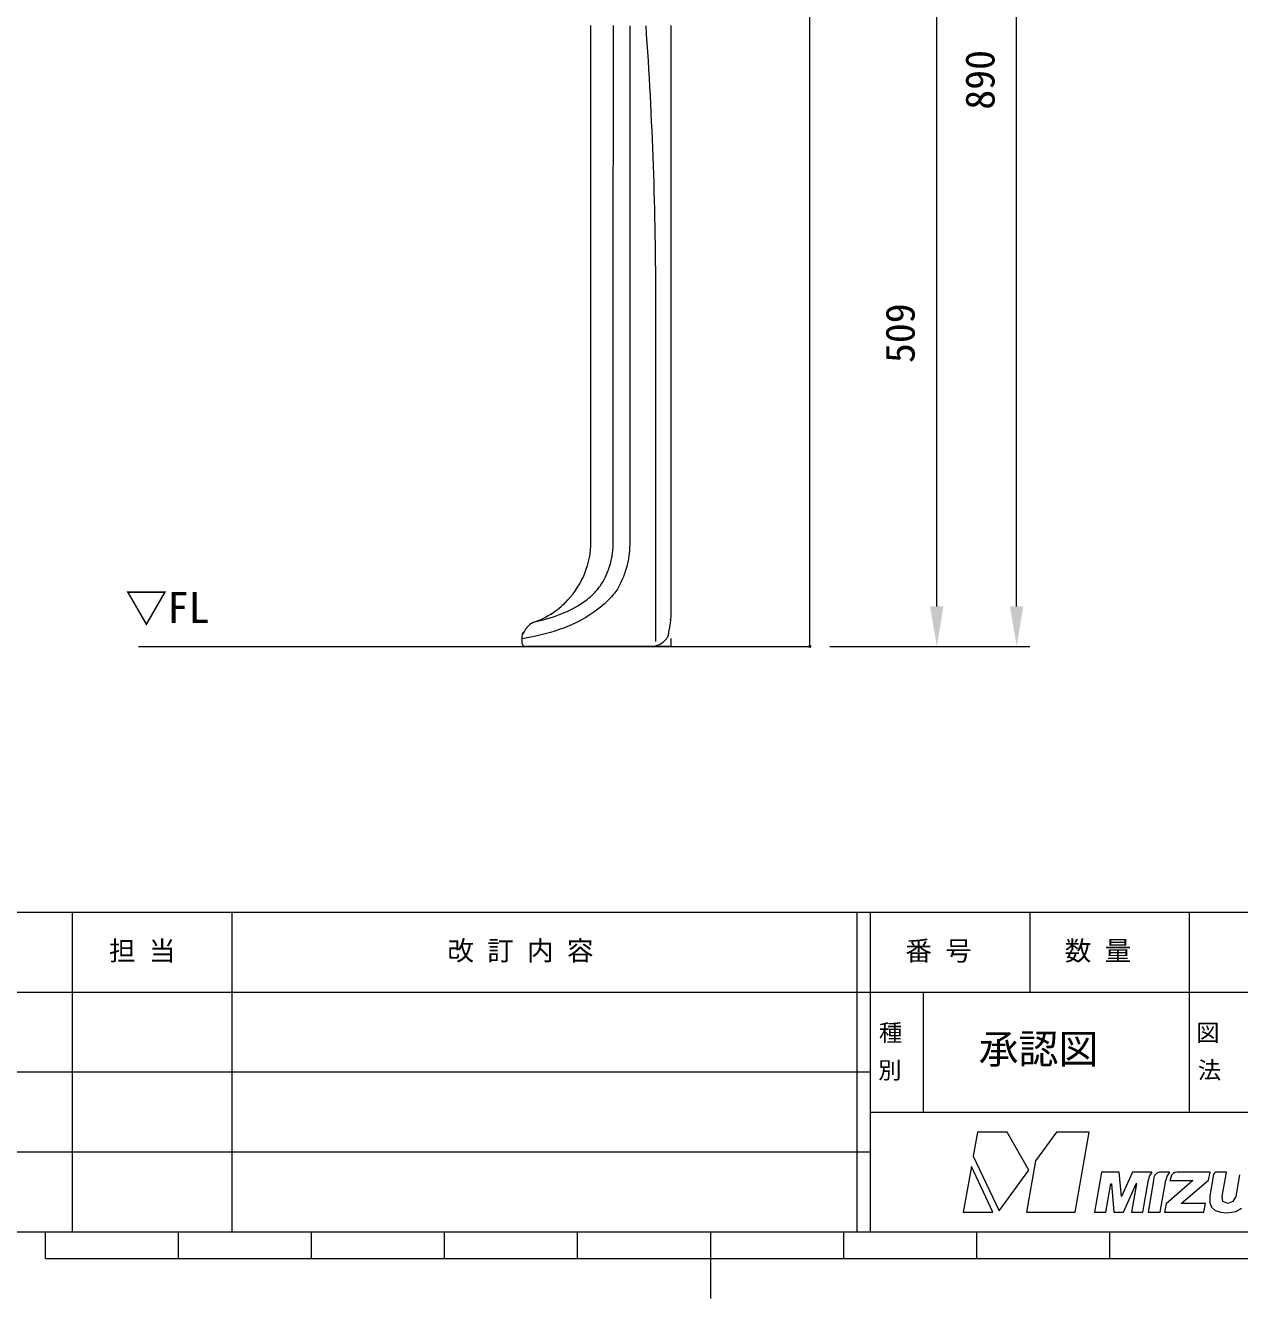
# Model space of a CAD drawing. Units: millimetres, scale not verified. Extents: x -203 to 203, y -143 to 143.
# Drawn here: x -51.5 to 39.8, y -143 to -47.3 of the extents above; entities that cross this region are included whole.
import ezdxf
from ezdxf.enums import TextEntityAlignment as Align

# ---------------------------------------------------------------- set-up
doc = ezdxf.new("R2010")
doc.units = ezdxf.units.MM
doc.header["$LTSCALE"] = 0.25
doc.header["$PDMODE"] = 32
doc.header["$PDSIZE"] = 0.125
for name, color, linetype, lineweight in [('0-1_DIMENSION_LINES$02_DIMENSI', 7, 'Continuous', 18), ('0-3_図面_FORMAT$03_TEXT', 7, 'Continuous', 18), ('0-4_図面_FORMAT$01_WAKU$OUT_LINE', 6, 'Continuous', 18), ('0-5_図面_FORMAT$01_WAKU$SUB_LINE', 7, 'Continuous', 18), ('0-6_図面_FORMAT$02_LOGO$01_MZ_LO', 7, 'Continuous', 18), ('0-8_DIMENSION_LINES$03_LINES', 7, 'Continuous', 18), ('0-9_DIMENSION_LINES$04_SUB_LIN', 4, 'Continuous', 18)]:
    doc.layers.add(name, color=color, linetype=linetype, lineweight=lineweight)
doc.layers.add('0-2_DEFPOINTS', color=7, linetype='Continuous')
doc.styles.add('ＭＳ ゴシック', font='')
doc.styles.get('ＭＳ ゴシック').set_extended_font_data('MS Gothic')

# ---------------------------------------------------------------- blocks, each defined once
blk = doc.blocks.new('X73')
at = {"layer": '0-3_図面_FORMAT$03_TEXT', "style": 'ＭＳ ゴシック'}
for s, p in [('図', (246.5023, 24.4428)), ('法', (246.6178, 21.6315))]:
    blk.add_text(s, height=1.283, dxfattribs=at).set_placement(p, align=Align.BOTTOM_LEFT)
blk = doc.blocks.new('X74')
at = {"layer": '0-3_図面_FORMAT$03_TEXT', "style": 'ＭＳ ゴシック'}
for s, p in [('種', (222.6528, 24.4428)), ('別', (222.6003, 21.6315))]:
    blk.add_text(s, height=1.283, dxfattribs=at).set_placement(p, align=Align.BOTTOM_LEFT)
blk = doc.blocks.new('D7')
at = {"layer": '0-1_DIMENSION_LINES$02_DIMENSI'}
for p, q in [((217.86, 143.71), (234, 143.71)), ((233, 57.4998), (233, 140.7102)), ((218.96, 54.5), (234, 54.5))]:
    blk.add_line(p, q, dxfattribs=at)
for points in [[(233.5, 140.7102), (232.5, 140.7102), (233, 143.71)], [(232.5, 57.4998), (233.5, 57.4998), (233, 54.5)]]:
    blk.add_solid(points, dxfattribs=at)
at = {"layer": '0-2_DEFPOINTS'}
for p in [(216.36, 143.71), (233, 143.71), (217.46, 54.5)]:
    blk.add_point(p, dxfattribs=at)
at = {"layer": '0-1_DIMENSION_LINES$02_DIMENSI', "style": 'ＭＳ ゴシック'}
blk.add_text('890', height=2.199, rotation=90, dxfattribs=at).set_placement((232, 94.8193), align=Align.BOTTOM_LEFT)
blk = doc.blocks.new('D8')
at = {"layer": '0-1_DIMENSION_LINES$02_DIMENSI'}
for p, q in [((216.0255, 105.5), (228, 105.5)), ((227, 57.4998), (227, 102.5002)), ((218.96, 54.5), (228, 54.5))]:
    blk.add_line(p, q, dxfattribs=at)
for points in [[(227.5, 102.5002), (226.5, 102.5002), (227, 105.5)], [(226.5, 57.4998), (227.5, 57.4998), (227, 54.5)]]:
    blk.add_solid(points, dxfattribs=at)
at = {"layer": '0-2_DEFPOINTS'}
for p in [(214.5255, 105.5), (227, 105.5), (217.46, 54.5)]:
    blk.add_point(p, dxfattribs=at)
at = {"layer": '0-1_DIMENSION_LINES$02_DIMENSI', "style": 'ＭＳ ゴシック'}
blk.add_text('509', height=2.199, rotation=90, dxfattribs=at).set_placement((226, 75.7857), align=Align.BOTTOM_LEFT)

msp = doc.modelspace()

# ---------------------------------------------------------------- linework, layer by layer
at = {"layer": '0-4_図面_FORMAT$01_WAKU$OUT_LINE'}
for p, q in [((198, -114), (-198, -114)), ((11, -114), (11, -138)), ((12, -114), (12, -138)), ((198, -120), (-78, -120)), ((-50, -140), (-50, -138)), ((-40, -140), (-40, -138)), ((-30, -140), (-30, -138)), ((-20, -140), (-20, -138)), ((-10, -140), (-10, -138)), ((0, -138), (0, -143)), ((10, -140), (10, -138)), ((20, -140), (20, -138)), ((30, -140), (30, -138)), ((-50, -140), (50, -140))]:
    msp.add_line(p, q, dxfattribs=at)
msp.add_lwpolyline([(-198, -138), (198, -138), (198, 138), (-198, 138)], close=True, dxfattribs=at)
at = {"layer": '0-5_図面_FORMAT$01_WAKU$SUB_LINE'}
for p, q in [((-48, -114), (-48, -138)), ((-36, -114), (-36, -138)), ((24, -114), (24, -120)), ((36, -129), (36, -114)), ((16, -129), (16, -120)), ((12, -126), (-78, -126)), ((12, -129), (144, -129)), ((12, -132), (-78, -132))]:
    msp.add_line(p, q, dxfattribs=at)
at = {"layer": '0-6_図面_FORMAT$02_LOGO$01_MZ_LO'}
for p, q in [((20.052, -130.5), (19.7334, -132.3069)), ((22.2811, -130.5), (20.052, -130.5)), ((23.9185, -133.3532), (22.2811, -130.5)), ((26.0068, -130.5), (24.423, -132.6639)), ((28.4519, -130.5), (26.0068, -130.5)), ((27.394, -136.5), (28.4519, -130.5)), ((19.7334, -132.3069), (21.6797, -136.412)), ((24.423, -132.6639), (23.7466, -136.5)), ((19.5978, -133.0758), (18.994, -136.5)), ((21.2213, -136.5), (19.5978, -133.0758)), ((21.6797, -136.412), (23.9185, -133.3532)), ((29.3797, -133.5001), (28.8508, -136.5)), ((30.7128, -133.5001), (29.3797, -133.5001)), ((30.8813, -135.3254), (30.7128, -133.5001)), ((31.6973, -133.5001), (30.8813, -135.3254)), ((33.1564, -133.5001), (31.6973, -133.5001)), ((33.1643, -133.5221), (33.1564, -133.5001)), ((34.4785, -133.5001), (33.7311, -133.5001)), ((34.4907, -133.528), (34.4785, -133.5001)), ((34.5924, -133.8998), (34.52, -134.1359)), ((37.5368, -133.5001), (35.0653, -133.5001)), ((37.4305, -134.0987), (37.5368, -133.5001)), ((37.8062, -133.6918), (37.5241, -135.2886)), ((38.7636, -133.5001), (38.0482, -133.5001)), ((38.4414, -135.331), (38.7636, -133.5001)), ((39.7553, -133.6956), (39.4664, -135.331)), ((29.7077, -136.5), (30.085, -134.3718)), ((30.085, -134.3718), (30.1212, -134.3718)), ((30.1212, -134.3718), (30.3134, -136.5)), ((31.0307, -136.5), (31.9772, -134.3718)), ((32.0194, -134.3718), (31.6421, -136.5)), ((32.493, -136.5), (32.9191, -134.0808)), ((33.2994, -134.1367), (32.8831, -136.5)), ((33.7988, -136.5), (34.2223, -134.0946)), ((36.248, -134.138), (34.2351, -135.8723)), ((34.52, -134.1359), (36.248, -134.138)), ((35.3578, -135.8512), (37.4305, -134.0987)), ((37.5241, -135.2886), (37.5207, -135.7942)), ((37.5207, -135.7942), (37.6572, -136.1388)), ((38.5099, -135.7132), (38.4414, -135.331)), ((38.8631, -135.8509), (38.5099, -135.7132)), ((39.2624, -135.7153), (38.8631, -135.8509)), ((39.4664, -135.331), (39.2624, -135.7153)), ((18.994, -136.5), (21.2213, -136.5)), ((23.7466, -136.5), (27.394, -136.5)), ((28.8508, -136.5), (29.7077, -136.5)), ((30.3134, -136.5), (31.0307, -136.5)), ((31.6421, -136.5), (32.493, -136.5)), ((32.8831, -136.5), (33.7988, -136.5)), ((34.2351, -135.8723), (34.125, -136.5)), ((34.125, -136.5), (37.0697, -136.5)), ((37.1838, -135.8537), (35.3578, -135.8512)), ((37.0697, -136.5), (37.1838, -135.8537)), ((37.6572, -136.1388), (37.9298, -136.3967)), ((37.9298, -136.3967), (38.3411, -136.5181)), ((38.3411, -136.5181), (38.8134, -136.5486)), ((38.8134, -136.5486), (39.4797, -136.4487)), ((39.4797, -136.4487), (39.8948, -136.201))]:
    msp.add_line(p, q, dxfattribs=at)
for centre, radius, start, end in [((33.7742, -134.1229), 0.8561, 135.436, 177.18162), ((33.898, -134.0779), 0.6015, 106.10853, 185.61083), ((35.2047, -134.2131), 0.9895, 136.18472, 173.12017), ((35.0741, -133.9901), 0.4901, 91.03463, 169.38909), ((38.0431, -133.7422), 0.2422, 88.80192, 167.99496), ((31.9983, -134.363), 0.0228, 337.38667, 202.61333)]:
    msp.add_arc(centre, radius, start, end, dxfattribs=at)
at = {"layer": '0-8_DIMENSION_LINES$03_LINES'}
for p, q in [((7.46, -94), (7.46, 31)), ((-8.9999, -86.1298), (-8.9999, -47.35)), ((-3, -47.35), (-3, -91.8)), ((-11.1328, -90.9168), (-10.8988, -90.689)), ((-10.9742, -90.7727), (-10.7757, -90.5562)), ((-12.0007, -91.5709), (-11.9066, -91.5121)), ((-3, -91.8), (-3.0094, -91.9679)), ((-13.9374, -92.7606), (-13.9682, -92.8127)), ((-13.9207, -92.7338), (-13.9374, -92.7606)), ((-13.9034, -92.707), (-13.9207, -92.7338)), ((-13.8852, -92.6802), (-13.9034, -92.707)), ((-13.8662, -92.6537), (-13.8852, -92.6802)), ((-13.8464, -92.6275), (-13.8662, -92.6537)), ((-13.8259, -92.6018), (-13.8464, -92.6275)), ((-13.8047, -92.5764), (-13.8259, -92.6018)), ((-13.7829, -92.5512), (-13.8047, -92.5764)), ((-13.6928, -92.4522), (-13.7829, -92.5512)), ((-3.1274, -92.7228), (-3.1409, -92.8069)), ((-3.0647, -92.3817), (-3.1274, -92.7228)), ((-3.0467, -92.2691), (-3.0647, -92.3817)), ((-3.0134, -92.0031), (-3.0467, -92.2691)), ((-3.0097, -91.9704), (-3.0134, -92.0031)), ((-14.2, -93.427), (-14.2, -93.7)), ((-14.114, -93.0831), (-14.1492, -93.0825)), ((-14.1108, -93.0802), (-14.114, -93.0831)), ((-14.11, -93.0795), (-14.1108, -93.0802)), ((-14.1092, -93.0786), (-14.11, -93.0795)), ((-14.1083, -93.0777), (-14.1092, -93.0786)), ((-14.1074, -93.0768), (-14.1083, -93.0777)), ((-14.1066, -93.0758), (-14.1074, -93.0768)), ((-14.1056, -93.0747), (-14.1066, -93.0758)), ((-14.1047, -93.0735), (-14.1056, -93.0747)), ((-14.1037, -93.0722), (-14.1047, -93.0735)), ((-14.1027, -93.0708), (-14.1037, -93.0722)), ((-14.1017, -93.0693), (-14.1027, -93.0708)), ((-14.1006, -93.0676), (-14.1017, -93.0693)), ((-14.0995, -93.0659), (-14.1006, -93.0676)), ((-14.0972, -93.0619), (-14.0995, -93.0659)), ((-14.0946, -93.0574), (-14.0972, -93.0619)), ((-14.0891, -93.0469), (-14.0946, -93.0574)), ((-14.0421, -92.952), (-14.0891, -93.0469)), ((-13.9962, -92.863), (-14.0421, -92.952)), ((-13.9682, -92.8127), (-13.9962, -92.863)), ((-3.2419, -93.3168), (-3.2563, -93.3385)), ((-3.1642, -93.0458), (-3.1642, -93.0694)), ((-3.1632, -92.9965), (-3.1635, -93.0115)), ((-3.1635, -93.0115), (-3.163, -93.0457)), ((-3.1625, -92.9815), (-3.1632, -92.9965)), ((-3.1615, -92.9665), (-3.1625, -92.9815)), ((-3.1602, -92.9516), (-3.1615, -92.9665)), ((-3.1569, -92.9218), (-3.1602, -92.9516)), ((-3.1409, -92.8069), (-3.1569, -92.9218)), ((-3, -93.4), (-3, -94)), ((-43, -94), (7.46, -94)), ((-7, -94), (-13.9, -94)), ((-4.5, -94), (-7, -94)), ((-4.2067, -94), (-4.5016, -94)), ((-3, -94), (-4.2067, -94))]:
    msp.add_line(p, q, dxfattribs=at)
for centre, radius, start, end in [((-15.3999, -86.1298), 6.4, 316.73616, 0.00002), ((-14.9804, -86.7177), 5.6933, 304.02463, 318.15144), ((-15.3708, -86.1214), 6.4091, 289.66141, 299.61447), ((-14.517, -87.559), 4.7375, 299.22905, 305.07291), ((-12.7624, -93.4241), 1.3454, 109.62716, 133.74864), ((-4.5, -91.8), 1.5, 352.19566, 353.57511), ((-12.7503, -93.4442), 1.4498, 165.54706, 179.31963), ((-13.9, -93.7), 0.3, 180, 270), ((-13.9202, -93.1433), 0.2412, 117.19565, 165.37558), ((-4.4844, -92.5241), 1.4722, 288.4777, 317.49409), ((-4.5, -92.5), 1.5, 317.21933, 326.01105), ((-3.617, -93.0669), 0.4512, 322.47152, 359.67795), ((-4.5, -92.5), 1.5, 270, 288.75247)]:
    msp.add_arc(centre, radius, start, end, dxfattribs=at)
at = {"layer": '0-9_DIMENSION_LINES$04_SUB_LIN'}
for p, q in [((-7.3194, -68.3786), (-7.3037, -47.3559)), ((-6.0655, -47.371), (-6.0732, -68.3786)), ((-7.3197, -86.1921), (-7.3194, -68.3786)), ((-6.0732, -68.3786), (-6.0733, -86.1921)), ((-4.1142, -93.6363), (-4.1142, -68.3786)), ((-7.3803, -87.0483), (-7.3681, -86.9542)), ((-7.3681, -86.9542), (-7.3578, -86.8594)), ((-7.3578, -86.8594), (-7.3492, -86.7644)), ((-7.3492, -86.7644), (-7.3361, -86.574)), ((-7.3361, -86.574), (-7.3197, -86.1921)), ((-6.1195, -86.9933), (-6.1321, -87.1072)), ((-6.109, -86.8793), (-6.1195, -86.9933)), ((-6.0932, -86.6507), (-6.109, -86.8793)), ((-6.0733, -86.1921), (-6.0932, -86.6507)), ((-7.62, -88.0691), (-7.5634, -87.8856)), ((-7.5634, -87.8856), (-7.5124, -87.7004)), ((-7.5124, -87.7004), (-7.4671, -87.5155)), ((-7.4671, -87.5155), (-7.4275, -87.3294)), ((-7.4275, -87.3294), (-7.41, -87.236)), ((-7.41, -87.236), (-7.3943, -87.1423)), ((-7.3943, -87.1423), (-7.3803, -87.0483)), ((-6.2537, -87.7854), (-6.3094, -88.0088)), ((-6.205, -87.5606), (-6.2537, -87.7854)), ((-6.1836, -87.4477), (-6.205, -87.5606)), ((-6.1642, -87.3345), (-6.1836, -87.4477)), ((-6.147, -87.221), (-6.1642, -87.3345)), ((-6.1321, -87.1072), (-6.147, -87.221)), ((-8.0785, -89.1216), (-7.9082, -88.7783)), ((-7.9082, -88.7783), (-7.8274, -88.6048)), ((-7.8274, -88.6048), (-7.7518, -88.4291)), ((-7.7518, -88.4291), (-7.7164, -88.3401)), ((-7.7164, -88.3401), (-7.6826, -88.2504)), ((-7.6826, -88.2504), (-7.6505, -88.16)), ((-7.6505, -88.16), (-7.62, -88.0691)), ((-6.5996, -88.8782), (-6.6449, -88.984)), ((-6.5566, -88.7721), (-6.5996, -88.8782)), ((-6.5157, -88.6651), (-6.5566, -88.7721)), ((-6.4768, -88.5573), (-6.5157, -88.6651)), ((-6.4398, -88.4488), (-6.4768, -88.5573)), ((-6.3713, -88.2298), (-6.4398, -88.4488)), ((-6.3094, -88.0088), (-6.3713, -88.2298)), ((-8.7105, -89.9513), (-8.6414, -89.8768)), ((-8.6414, -89.8768), (-8.5731, -89.8002)), ((-8.5731, -89.8002), (-8.5063, -89.7222)), ((-8.5063, -89.7222), (-8.4406, -89.6421)), ((-8.4406, -89.6421), (-8.3764, -89.5599)), ((-8.3764, -89.5599), (-8.314, -89.4756)), ((-8.314, -89.4756), (-8.2533, -89.3891)), ((-8.2533, -89.3891), (-8.0785, -89.1216)), ((-7, -89.7082), (-7.2175, -89.9955)), ((-6.7911, -89.2969), (-7, -89.7082)), ((-6.6921, -89.089), (-6.7911, -89.2969)), ((-6.6449, -88.984), (-6.6921, -89.089)), ((-9.9423, -90.9294), (-9.8328, -90.8617)), ((-9.8328, -90.8617), (-9.7221, -90.7903)), ((-9.7221, -90.7903), (-9.6128, -90.7168)), ((-9.6128, -90.7168), (-9.5027, -90.6394)), ((-9.5027, -90.6394), (-9.3921, -90.5579)), ((-9.3921, -90.5579), (-9.281, -90.4721)), ((-9.281, -90.4721), (-9.1728, -90.3844)), ((-9.1728, -90.3844), (-9.0648, -90.2922)), ((-9.0648, -90.2922), (-8.9573, -90.1955)), ((-8.9573, -90.1955), (-8.8508, -90.0941)), ((-8.8508, -90.0941), (-8.7803, -90.0238)), ((-8.7803, -90.0238), (-8.7105, -89.9513)), ((-7.9812, -90.8024), (-8.1742, -90.9707)), ((-7.7964, -90.6301), (-7.9812, -90.8024)), ((-7.6199, -90.4538), (-7.7964, -90.6301)), ((-7.5356, -90.3653), (-7.6199, -90.4538)), ((-7.4528, -90.2751), (-7.5356, -90.3653)), ((-7.3717, -90.183), (-7.4528, -90.2751)), ((-7.2926, -90.0891), (-7.3717, -90.183)), ((-7.2175, -89.9955), (-7.2926, -90.0891)), ((-12.2289, -91.8996), (-11.8209, -91.7716)), ((-11.8209, -91.7716), (-11.5985, -91.6954)), ((-11.5985, -91.6954), (-11.3619, -91.6087)), ((-11.3619, -91.6087), (-11.1773, -91.5369)), ((-11.1773, -91.5369), (-10.9851, -91.4577)), ((-10.9851, -91.4577), (-10.7869, -91.3708)), ((-10.7869, -91.3708), (-10.5812, -91.2746)), ((-10.5812, -91.2746), (-10.3727, -91.1703)), ((-10.3727, -91.1703), (-10.1575, -91.0546)), ((-10.1575, -91.0546), (-9.9423, -90.9294)), ((-9.2172, -91.7253), (-9.4382, -91.8586)), ((-9.0001, -91.5863), (-9.2172, -91.7253)), ((-8.7872, -91.4416), (-9.0001, -91.5863)), ((-8.5788, -91.2911), (-8.7872, -91.4416)), ((-8.3753, -91.1349), (-8.5788, -91.2911)), ((-8.1742, -90.9707), (-8.3753, -91.1349)), ((-13.2144, -92.1569), (-12.5785, -91.9984)), ((-12.5785, -91.9984), (-12.2289, -91.8996)), ((-11.3804, -92.7442), (-11.7156, -92.8559)), ((-11.0439, -92.6218), (-11.3804, -92.7442)), ((-10.7574, -92.5086), (-11.0439, -92.6218)), ((-10.4594, -92.3814), (-10.7574, -92.5086)), ((-10.179, -92.252), (-10.4594, -92.3814)), ((-9.8903, -92.108), (-10.179, -92.252)), ((-9.6627, -91.9862), (-9.8903, -92.108)), ((-9.4382, -91.8586), (-9.6627, -91.9862)), ((-14.0506, -93.4032), (-14.2, -93.427)), ((-13.3995, -93.2848), (-14.0506, -93.4032)), ((-12.834, -93.1626), (-13.3995, -93.2848)), ((-12.5265, -93.0875), (-12.834, -93.1626)), ((-12.0466, -92.9568), (-12.5265, -93.0875)), ((-11.7156, -92.8559), (-12.0466, -92.9568))]:
    msp.add_line(p, q, dxfattribs=at)
msp.add_arc((-303.1215, -68.3787), 299.0073, 0.00001, 4.02881, dxfattribs=at)

# ---------------------------------------------------------------- block references
at = {"layer": '0-1_DIMENSION_LINES$02_DIMENSI'}
for name in ['D7', 'D8']:
    msp.add_blockref(name, (-210, -148.5), dxfattribs=at)
at = {"layer": '0-3_図面_FORMAT$03_TEXT'}
for name in ['X74', 'X73']:
    msp.add_blockref(name, (-210, -148.5), dxfattribs=at)

# ---------------------------------------------------------------- texts
at = {"layer": '0-1_DIMENSION_LINES$02_DIMENSI', "style": 'ＭＳ ゴシック'}
msp.add_text('▽FL', height=2.328, dxfattribs=at).set_placement((-43.9984, -92.9446), align=Align.BOTTOM_LEFT)
at = {"layer": '0-3_図面_FORMAT$03_TEXT', "style": 'ＭＳ ゴシック'}
for s, height, p in [('担 当', 1.466, (-45.2234, -118.0466)), ('改 訂 内 容', 1.466, (-19.7895, -118.0306)), ('番 号', 1.466, (14.6352, -118.0466)), ('数 量', 1.466, (26.6152, -118.0466)), ('承認図', 2.199, (20.1446, -126.0023))]:
    msp.add_text(s, height=height, dxfattribs=at).set_placement(p, align=Align.BOTTOM_LEFT)

doc.saveas('drawing.dxf')
